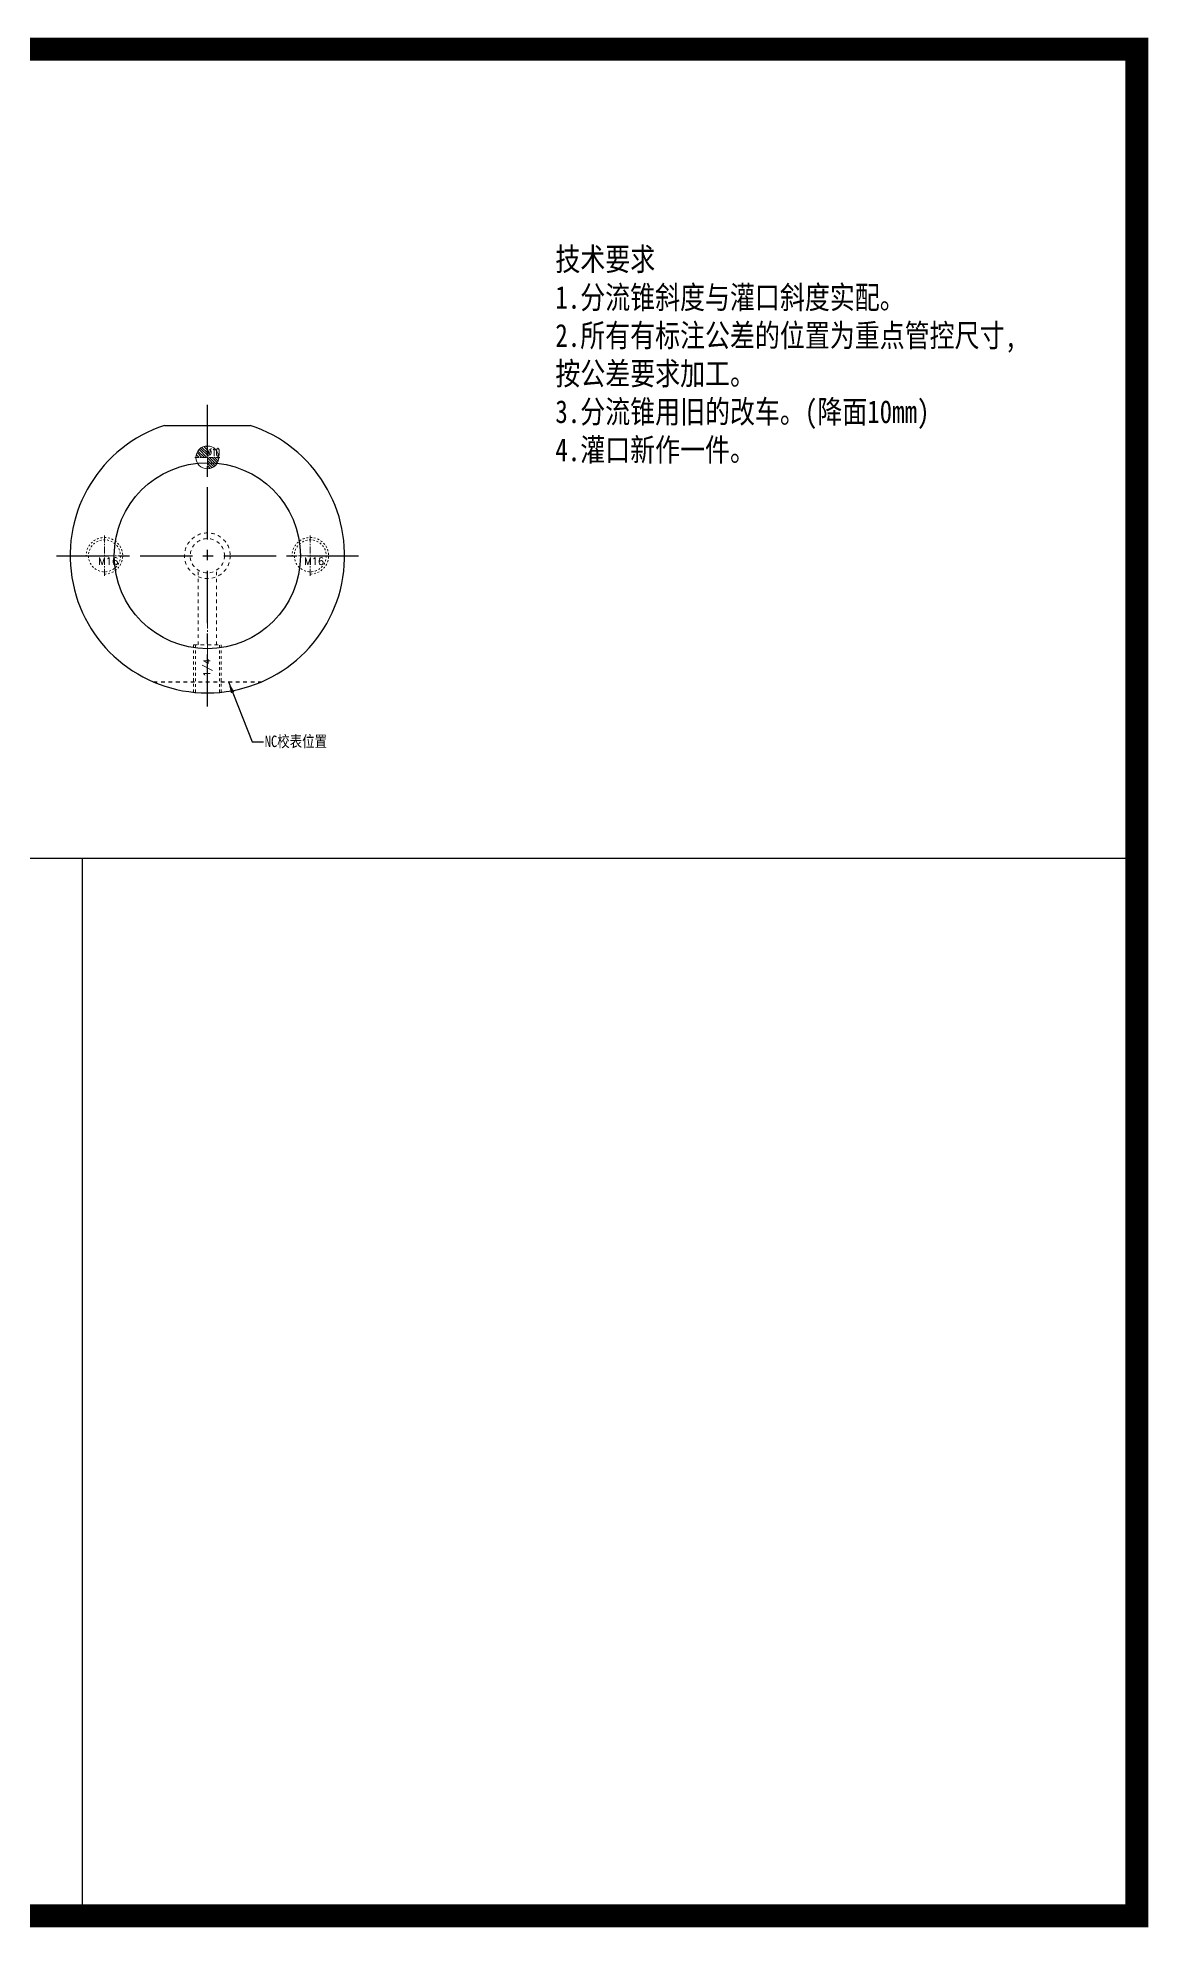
# Model space of a CAD drawing. Header units: millimetres. Extents: x 1104 to 2083, y 140 to 966.
# Drawn here: x 1598 to 2083, y 140 to 966 of the extents above; entities that cross this region are included whole.
import ezdxf
from ezdxf.enums import TextEntityAlignment as Align

# ---------------------------------------------------------------- set-up
doc = ezdxf.new("R2010")
doc.units = ezdxf.units.MM
doc.header["$LTSCALE"] = 16.335
doc.linetypes.add('CENTER', pattern=[0.6, 0.375, -0.075, 0.075, -0.075])
doc.linetypes.add('HIDDEN', pattern=[0.2, 0.1, -0.1])
doc.layers.get('0').update_dxf_attribs({"linetype": 'CONTINUOUS'})
for name, color, linetype, lineweight in [('cool', 153, 'HIDDEN', 9), ('dim', 82, 'CONTINUOUS', 9), ('epin', 13, 'CONTINUOUS', 9), ('screw', 33, 'CONTINUOUS', 13)]:
    doc.layers.add(name, color=color, linetype=linetype, lineweight=lineweight)
doc.layers.add('DEFAULT_2', color=8, linetype='HIDDEN')
doc.styles.get("Standard").update_dxf_attribs({"font": 'txt', "width": 0.8})
doc.styles.add('TXT', font='txt.shx', dxfattribs={"bigfont": 'gbcbig.shx'})
doc.styles.add('TXT05', font='txt.shx', dxfattribs={"width": 0.5, "bigfont": 'gbcbig.shx'})
doc.dimstyles.get("Standard").update_dxf_attribs({"dimtxt": 0.15625, "dimasz": 0.1875, "dimexe": 0.125, "dimexo": 0.0625, "dimtad": 0, "dimtih": 1, "dimtoh": 1, "dimdsep": 46, "dimtxsty": 'Standard', "dimcen": 0.09, "dimadec": 0, "dimazin": 0, "dimtp": 0.01, "dimtm": 0.01, "dimtfac": 1, "dimtofl": 0, "dimtmove": 0, "dimatfit": 3, "dimfxl": 0, "dimtolj": 1, "dimarcsym": 0})

# ---------------------------------------------------------------- blocks, each defined once
blk = doc.blocks.new('screw_m16_g')
at = {"layer": 'screw', "color": 1, "linetype": 'CENTER', "ltscale": 0.497582}
for p, q in [((0, -8.8), (0, 8.8)), ((-8.8, 0), (8.8, 0))]:
    blk.add_line(p, q, dxfattribs=at)
at = {"layer": 'screw', "linetype": 'HIDDEN', "ltscale": 0.497582}
blk.add_circle((0, 0), 7, dxfattribs=at)
at = {"layer": 'screw', "color": 92, "linetype": 'HIDDEN', "ltscale": 0.497582}
blk.add_arc((0, 0), 8, 270, 180, dxfattribs=at)
at = {"layer": 'screw', "color": 6, "style": 'TXT'}
blk.add_text('M16', height=3.2, dxfattribs=at).set_placement((-2.72, -4))
blk = doc.blocks.new('epin_ejp_10')
at = {"layer": 'epin'}
h = blk.add_hatch(dxfattribs=at)
h.set_pattern_fill('_ANSI31', color=123, scale=0.25, angle=90, style=0)
h.set_pattern_definition([(135, (-298.5935, 535.8935), (-0.561266, -0.561266), [])])
h.paths.add_polyline_path([(0, 5, 0.414214), (-5, 0), (0, 0)])
h.paths.add_polyline_path([(5, 0), (0, 0), (0, -5, 0.414214)])
at = {"layer": 'epin', "color": 1, "linetype": 'CENTER', "ltscale": 0.310989}
for p, q in [((-5.5, 0), (5.5, 0)), ((0, -5.5), (0, 5.5))]:
    blk.add_line(p, q, dxfattribs=at)
at = {"layer": 'epin'}
blk.add_circle((0, 0), 5, dxfattribs=at)
at = {"layer": 'epin', "color": 6, "style": 'TXT05', "width": 0.5}
blk.add_text('%%c10', height=3.5, dxfattribs=at).set_placement((0.2, 0.5))

msp = doc.modelspace()

# ---------------------------------------------------------------- linework, layer by layer
at = {"color": 1, "linetype": 'CENTER', "ltscale": 3.731864}
for p, q in [((1671.677, 673.819), (1671.677, 805.819)), ((1605.677, 739.819), (1737.677, 739.819))]:
    msp.add_line(p, q, dxfattribs=at)
for p, q in [((1652.942, 796.819), (1690.412, 796.819)), ((1109.355, 607.504), (2078.012, 607.504)), ((1616.955, 607.504), (1616.955, 144.925))]:
    msp.add_line(p, q)
at = {"const_width": 10}
msp.add_lwpolyline([(2078.012, 144.925), (1109.355, 144.925), (1109.355, 961.385), (2078.012, 961.385)], close=True, dxfattribs=at)
msp.add_circle((1671.677, 739.819), 40.7)
msp.add_arc((1671.677, 739.819), 60, 108.194872, 71.805128)
at = {"layer": 'cool', "ltscale": 0.932966}
for p, q in [((1667.677, 700.819), (1667.677, 733.475)), ((1675.677, 700.819), (1675.677, 733.475)), ((1665.677, 700.819), (1677.677, 700.819))]:
    msp.add_line(p, q, dxfattribs=at)
at = {"layer": 'cool', "color": 1, "linetype": 'CENTER', "ltscale": 0.621977}
msp.add_line((1671.677, 695.819), (1671.677, 731.819), dxfattribs=at)
at = {"layer": 'cool', "ltscale": 0.932966}
for radius in [10, 7.5]:
    msp.add_circle((1671.677, 739.819), radius, dxfattribs=at)
at = {"layer": 'DEFAULT_2', "color": 8, "linetype": 'HIDDEN'}
msp.add_line((1648.143, 684.627), (1695.211, 684.627), dxfattribs=at)
at = {"layer": 'screw', "color": 92, "linetype": 'HIDDEN', "ltscale": 0.746373}
for p, q in [((1665.677, 680.12), (1665.677, 700.819)), ((1677.677, 680.12), (1677.677, 700.819))]:
    msp.add_line(p, q, dxfattribs=at)
at = {"layer": 'screw', "linetype": 'HIDDEN', "ltscale": 0.746373}
for p, q in [((1666.427, 680.049), (1666.427, 700.819)), ((1676.927, 680.049), (1676.927, 700.819))]:
    msp.add_line(p, q, dxfattribs=at)
at = {"layer": 'screw', "color": 1, "linetype": 'CENTER', "ltscale": 0.466483}
msp.add_line((1671.677, 680.819), (1671.677, 700.819), dxfattribs=at)

# ---------------------------------------------------------------- block references
at = {"layer": 'epin'}
msp.add_blockref('epin_ejp_10', (1671.677, 782.819), dxfattribs=at)
at = {"layer": 'screw'}
for p in [(1626.677, 739.819), (1716.677, 739.819)]:
    msp.add_blockref('screw_m16_g', p, dxfattribs=at)

# ---------------------------------------------------------------- texts
at = {"insert": (1823.809, 874.539), "char_height": 10, "width": 209.44801, "attachment_point": 1}
msp.add_mtext('{\\fSimSun|b0|i0|c134|p2;技术要求\\P1.分流锥斜度与灌口斜度实配。\\P2.所有有标注公差的位置为重点管控尺寸,按公差要求加工。\\P3.分流锥用旧的改车。(降面10mm)\\P4.灌口新作一件。}', dxfattribs=at)
at = {"layer": 'dim', "insert": (1696.749, 658.368), "char_height": 5, "attachment_point": 4}
msp.add_mtext('\\A1;NC{\\fSimSun|b0|i0|c134|p2;校表位置}', dxfattribs=at)
at = {"layer": 'screw', "color": 222, "linetype": 'HIDDEN', "ltscale": 0.746373, "style": 'TXT'}
msp.add_text('1/4', height=3, rotation=90, dxfattribs=at).set_placement((1671.677, 690.819), align=Align.MIDDLE)

# ---------------------------------------------------------------- leaders
at = {"layer": 'dim', "annotation_type": 0, "has_hookline": 1, "hookline_direction": 0, "text_width": 30.467}
msp.add_leader([(1680.905, 684.627), (1691.249, 658.368), (1696.249, 658.368)], dimstyle='Standard', override={"dimtxt": 2.5, "dimasz": 5, "dimexe": 0, "dimexo": 0, "dimgap": 0.49975, "dimtad": 0, "dimzin": 0, "dimcen": 0, "dimadec": 2, "dimtol": 0, "dimtzin": 0}, dxfattribs=at)

doc.saveas('drawing.dxf')
